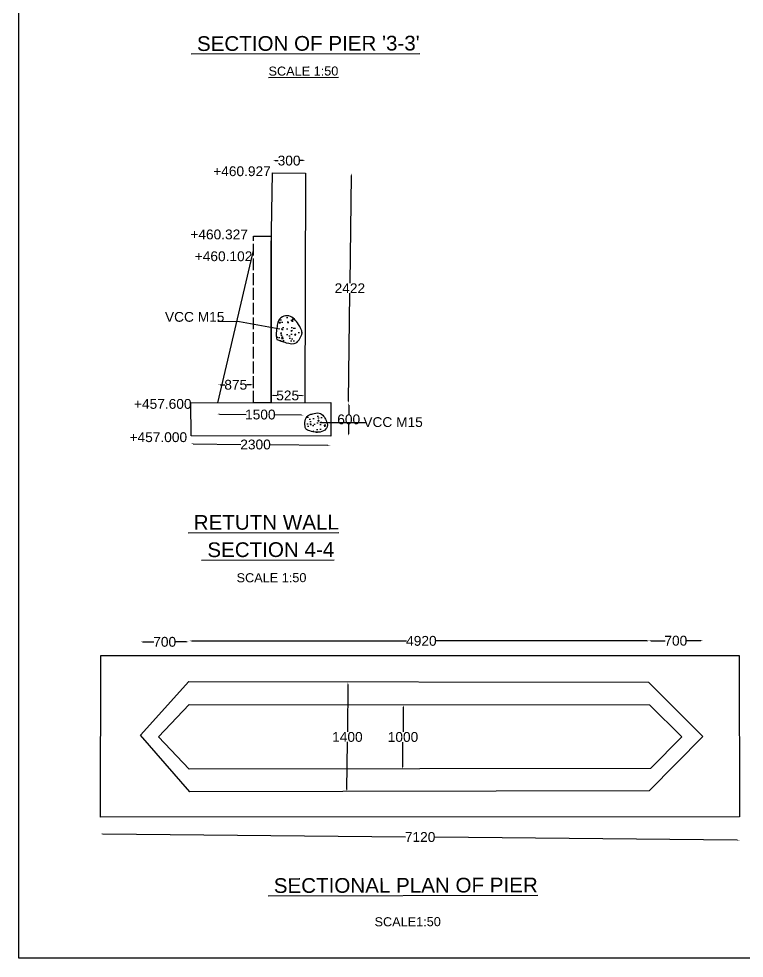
# Model space of a CAD drawing. Header units: inches. Extents: x 297824 to 324224, y -174349 to -157519.
# Drawn here: x 297824 to 305214, y -174349 to -164774 of the extents above; entities that cross this region are included whole.
import ezdxf

# ---------------------------------------------------------------- set-up
doc = ezdxf.new("R2010")
doc.units = ezdxf.units.IN
doc.header["$MEASUREMENT"] = 0
doc.linetypes.add('ACAD_ISO02W100', pattern=[15, 12, -3])
doc.layers.add('DRAWING', color=7, linetype='Continuous')
doc.layers.add('TEXT', color=7, linetype='Continuous')
doc.styles.get("Standard").update_dxf_attribs({"font": 'arial.ttf'})
doc.dimstyles.new('ST100', dxfattribs={"dimtxt": 100, "dimasz": 25, "dimexe": 0, "dimexo": 300, "dimgap": 0.09, "dimtad": 0, "dimtih": 1, "dimtoh": 1, "dimdec": 0, "dimzin": 0, "dimdsep": 46, "dimtxsty": 'Standard', "dimcen": 0, "dimse1": 1, "dimse2": 1, "dimadec": 0, "dimazin": 0, "dimtfac": 1, "dimtdec": 0, "dimtofl": 0, "dimtmove": 0, "dimatfit": 3, "dimfxl": 2000, "dimtolj": 1, "dimtzin": 0, "dimarcsym": 0})
pattern_1 = [(49.271313, (-1737151.7, 940378.86), (144.752693, -14.5214405), [15.154089, -166.694982]), (354.271313, (-1737151.7, 940378.86), (-26.100191, 152.328076), [12.123271, -133.355986]), (99.722713, (-1737139.64, 940377.65), (118.652608, 137.806542), [12.878994, -141.668936]), (45.455513, (-1737151.19, 940419.26), (215.198116, -36.183605), [22.731134, -250.042474]), (95.906913, (-1737133.26, 940416.25), (191.340705, 194.407242), [19.318491, -212.50337]), (350.455513, (-1737151.2, 940419.26), (191.340553, 194.407391), [18.184907, -200.03398]), (20.271313, (-1737131.11, 940408.9), (119.563424, -82.878236), [15.154089, -166.694982]), (325.271313, (-1737131.11, 940408.9), (51.022375, 145.882761), [12.123271, -133.355986]), (70.722713, (-1737121.15, 940402), (170.585847, 63.004391), [12.878994, -141.668936]), (36.771313, (-1737151.703, 940378.857), (3.3121783, 67.2260229), [0, -131.7395498, 0, -135.3765312, 0, -133.8611223]), (6.771313, (-1737151.7, 940378.86), (54.1635946, 79.0102272), [0, -77.1848282, 0, -128.708732, 0, -51.0187674]), (326.771313, (-1737196.76, 940379.43), (107.794557, -5.9286862), [0, -50.513631, 0, -157.602529, 0, -209.1264325]), (316.771313, (-1737216.96, 940379.69), (118.08311, 18.72644), [0, -65.6677204, 0, -104.6642435, 0, -148.5100753])]

# ---------------------------------------------------------------- blocks, each defined once
blk = doc.blocks.new('*D74')
at = {"layer": 'Defpoints', "color": 0, "ltscale": 0.4, "transparency": 16777216}
for p in [(301177.1, -171535.4), (301257.5, -171536.2), (301241.8, -172654.2)]:
    blk.add_point(p, dxfattribs=at)
at = {"layer": 'DRAWING', "color": 0, "lineweight": -2, "ltscale": 0.4, "transparency": 16777216}
for p, q in [((301176.8, -171560.4), (301172.1, -172043.3)), ((301166.4, -172628.5), (301171.1, -172145.6))]:
    blk.add_line(p, q, dxfattribs=at)
at = {"layer": 'DRAWING', "color": 0, "ltscale": 0.4, "transparency": 16777216}
for points in [[(301172.6, -171560.4), (301181, -171560.5), (301177.1, -171535.4)], [(301162.2, -172628.5), (301170.6, -172628.5), (301166.2, -172653.5)]]:
    blk.add_solid(points, dxfattribs=at)
at = {"layer": 'DRAWING', "color": 0, "ltscale": 0.4, "transparency": 16777216, "insert": (301171.6, -172094.5), "char_height": 100, "attachment_point": 5}
blk.add_mtext('\\A1;1400', dxfattribs=at)
blk = doc.blocks.new('*D75')
at = {"layer": 'Defpoints', "color": 0, "ltscale": 0.4, "transparency": 16777216}
for p in [(301724, -171766.9), (301741.2, -171767), (301728.6, -172422.5)]:
    blk.add_point(p, dxfattribs=at)
at = {"layer": 'DRAWING', "color": 0, "lineweight": -2, "ltscale": 0.4, "transparency": 16777216}
for p, q in [((301741, -171792), (301738.5, -172043.6)), ((301735.1, -172397.6), (301737.5, -172145.9))]:
    blk.add_line(p, q, dxfattribs=at)
at = {"layer": 'DRAWING', "color": 0, "ltscale": 0.4, "transparency": 16777216}
for points in [[(301736.8, -171792), (301745.1, -171792.1), (301741.2, -171767)], [(301730.9, -172397.5), (301739.2, -172397.6), (301734.8, -172422.5)]]:
    blk.add_solid(points, dxfattribs=at)
at = {"layer": 'DRAWING', "color": 0, "ltscale": 0.4, "transparency": 16777216, "insert": (301738, -172094.8), "char_height": 100, "attachment_point": 5}
blk.add_mtext('\\A1;1000', dxfattribs=at)
blk = doc.blocks.new('*D77')
at = {"layer": 'Defpoints', "color": 0, "ltscale": 0.4, "transparency": 16777216}
for p in [(298656.3, -173097.7), (305168.6, -173096.5), (305168.1, -173146.2)]:
    blk.add_point(p, dxfattribs=at)
at = {"layer": 'DRAWING', "color": 0, "lineweight": -2, "ltscale": 0.4, "transparency": 16777216}
for p, q in [((298681.4, -173083), (301763.4, -173113)), ((305143.1, -173145.9), (302061.1, -173115.9))]:
    blk.add_line(p, q, dxfattribs=at)
at = {"layer": 'DRAWING', "color": 0, "ltscale": 0.4, "transparency": 16777216}
for points in [[(298681.5, -173078.8), (298681.4, -173087.2), (298656.4, -173082.8)], [(305143.1, -173141.8), (305143, -173150.1), (305168.1, -173146.2)]]:
    blk.add_solid(points, dxfattribs=at)
at = {"layer": 'DRAWING', "color": 0, "ltscale": 0.4, "transparency": 16777216, "insert": (301912.3, -173114.5), "char_height": 100, "attachment_point": 5}
blk.add_mtext('\\A1;7120', dxfattribs=at)
blk = doc.blocks.new('*D78')
at = {"layer": 'Defpoints', "color": 0, "ltscale": 0.4, "transparency": 16777216}
for p in [(304250.6, -171115.3), (299560.8, -171762), (304250.6, -171766.5)]:
    blk.add_point(p, dxfattribs=at)
at = {"layer": 'DRAWING', "color": 0, "lineweight": -2, "ltscale": 0.4, "transparency": 16777216}
for p, q in [((299585.8, -171115.3), (301774, -171115.3)), ((304225.6, -171115.3), (302076.5, -171115.3))]:
    blk.add_line(p, q, dxfattribs=at)
at = {"layer": 'DRAWING', "color": 0, "ltscale": 0.4, "transparency": 16777216}
for points in [[(299585.8, -171111.1), (299585.8, -171119.4), (299560.8, -171115.3)], [(304225.6, -171111.1), (304225.6, -171119.4), (304250.6, -171115.3)]]:
    blk.add_solid(points, dxfattribs=at)
at = {"layer": 'DRAWING', "color": 0, "ltscale": 0.4, "transparency": 16777216, "insert": (301925.3, -171115.3), "char_height": 100, "attachment_point": 5}
blk.add_mtext('\\A1;4920', dxfattribs=at)
blk = doc.blocks.new('*D79')
at = {"layer": 'Defpoints', "color": 0, "ltscale": 0.4, "transparency": 16777216}
for p in [(299576.7, -169108.1), (300998.4, -169123.6), (300998.4, -169123.8)]:
    blk.add_point(p, dxfattribs=at)
at = {"layer": 'DRAWING', "color": 0, "lineweight": -2, "ltscale": 0.4, "transparency": 16777216}
for p, q in [((299601.8, -169105.8), (300085.6, -169112)), ((300973.4, -169123.3), (300385.8, -169115.8))]:
    blk.add_line(p, q, dxfattribs=at)
at = {"layer": 'DRAWING', "color": 0, "ltscale": 0.4, "transparency": 16777216}
for points in [[(299601.8, -169101.7), (299601.7, -169110), (299576.8, -169105.5)], [(300973.5, -169119.1), (300973.4, -169127.5), (300998.4, -169123.6)]]:
    blk.add_solid(points, dxfattribs=at)
at = {"layer": 'DRAWING', "color": 0, "ltscale": 0.4, "transparency": 16777216, "insert": (300235.7, -169113.9), "char_height": 100, "attachment_point": 5}
blk.add_mtext('\\A1;2300', dxfattribs=at)
blk = doc.blocks.new('*D80')
at = {"layer": 'Defpoints', "color": 0, "ltscale": 0.4, "transparency": 16777216}
for p in [(301158.2, -166345.2), (301120.9, -168694.4), (301181.6, -168695.2)]:
    blk.add_point(p, dxfattribs=at)
at = {"layer": 'DRAWING', "color": 0, "lineweight": -2, "ltscale": 0.4, "transparency": 16777216}
for p, q in [((301211.2, -166370.9), (301197.2, -167470.2)), ((301181.9, -168670.2), (301195.9, -167570.8))]:
    blk.add_line(p, q, dxfattribs=at)
at = {"layer": 'DRAWING', "color": 0, "ltscale": 0.4, "transparency": 16777216}
for points in [[(301207, -166370.8), (301215.3, -166370.9), (301211.5, -166345.9)], [(301177.8, -168670.1), (301186.1, -168670.2), (301181.6, -168695.2)]]:
    blk.add_solid(points, dxfattribs=at)
at = {"layer": 'DRAWING', "color": 0, "ltscale": 0.4, "transparency": 16777216, "insert": (301196.5, -167520.5), "char_height": 100, "attachment_point": 5}
blk.add_mtext('\\A1;2422', dxfattribs=at)
blk = doc.blocks.new('*D81')
at = {"layer": 'Defpoints', "color": 0, "ltscale": 0.4, "transparency": 16777216}
for p in [(299844, -168802.8), (300725.2, -168806.1), (300725.1, -168814)]:
    blk.add_point(p, dxfattribs=at)
at = {"layer": 'DRAWING', "color": 0, "lineweight": -2, "ltscale": 0.4, "transparency": 16777216}
for p, q in [((299868.9, -168803.1), (300140, -168806.5)), ((300700.1, -168813.7), (300429.1, -168810.2))]:
    blk.add_line(p, q, dxfattribs=at)
at = {"layer": 'DRAWING', "color": 0, "ltscale": 0.4, "transparency": 16777216}
for points in [[(299869, -168798.9), (299868.9, -168807.3), (299844, -168802.8)], [(300700.2, -168809.5), (300700.1, -168817.8), (300725.1, -168814)]]:
    blk.add_solid(points, dxfattribs=at)
at = {"layer": 'DRAWING', "color": 0, "ltscale": 0.4, "transparency": 16777216, "insert": (300284.5, -168808.4), "char_height": 100, "attachment_point": 5}
blk.add_mtext('\\A1;1500', dxfattribs=at)
blk = doc.blocks.new('*D82')
at = {"layer": 'Defpoints', "color": 0, "ltscale": 0.4, "transparency": 16777216}
for p in [(300389.2, -168607.1), (300737.2, -168614.6), (300737.2, -168616.2)]:
    blk.add_point(p, dxfattribs=at)
at = {"layer": 'DRAWING', "color": 0, "lineweight": -2, "ltscale": 0.4, "transparency": 16777216}
for p, q in [((300414.1, -168612.1), (300452.2, -168612.5)), ((300712.2, -168615.9), (300674.1, -168615.4))]:
    blk.add_line(p, q, dxfattribs=at)
at = {"layer": 'DRAWING', "color": 0, "ltscale": 0.4, "transparency": 16777216}
for points in [[(300414.2, -168607.9), (300414.1, -168616.2), (300389.1, -168611.7)], [(300712.2, -168611.7), (300712.1, -168620), (300737.2, -168616.2)]]:
    blk.add_solid(points, dxfattribs=at)
at = {"layer": 'DRAWING', "color": 0, "ltscale": 0.4, "transparency": 16777216, "insert": (300563.2, -168614), "char_height": 100, "attachment_point": 5}
blk.add_mtext('\\A1;525', dxfattribs=at)
blk = doc.blocks.new('*D83')
at = {"layer": 'Defpoints', "color": 0, "ltscale": 0.4, "transparency": 16777216}
for p in [(300745.5, -166219.8), (300409.8, -166345.9), (300745.5, -166347.8)]:
    blk.add_point(p, dxfattribs=at)
at = {"layer": 'DRAWING', "color": 0, "lineweight": -2, "ltscale": 0.4, "transparency": 16777216}
for p, q in [((300434.8, -166219.8), (300467.3, -166219.8)), ((300720.5, -166219.8), (300688, -166219.8))]:
    blk.add_line(p, q, dxfattribs=at)
at = {"layer": 'DRAWING', "color": 0, "ltscale": 0.4, "transparency": 16777216}
for points in [[(300434.8, -166215.6), (300434.8, -166224), (300409.8, -166219.8)], [(300720.5, -166215.6), (300720.5, -166224), (300745.5, -166219.8)]]:
    blk.add_solid(points, dxfattribs=at)
at = {"layer": 'DRAWING', "color": 0, "ltscale": 0.4, "transparency": 16777216, "insert": (300577.7, -166219.8), "char_height": 100, "attachment_point": 5}
blk.add_mtext('\\A1;300', dxfattribs=at)
blk = doc.blocks.new('*D84')
at = {"layer": 'Defpoints', "color": 0, "ltscale": 0.4, "transparency": 16777216}
for p in [(301004, -168686.7), (301003.5, -169028.6), (301185, -169028.6)]:
    blk.add_point(p, dxfattribs=at)
at = {"layer": 'DRAWING', "color": 0, "lineweight": -2, "ltscale": 0.4, "transparency": 16777216}
for p, q in [((301185, -168711.7), (301185, -168806.5)), ((301185, -169003.6), (301185, -168908.8))]:
    blk.add_line(p, q, dxfattribs=at)
at = {"layer": 'DRAWING', "color": 0, "ltscale": 0.4, "transparency": 16777216}
for points in [[(301180.8, -168711.7), (301189.1, -168711.7), (301185, -168686.7)], [(301180.8, -169003.6), (301189.1, -169003.6), (301185, -169028.6)]]:
    blk.add_solid(points, dxfattribs=at)
at = {"layer": 'DRAWING', "color": 0, "ltscale": 0.4, "transparency": 16777216, "insert": (301185, -168857.6), "char_height": 100, "attachment_point": 5}
blk.add_mtext('\\A1;600', dxfattribs=at)
blk = doc.blocks.new('*D85')
at = {"layer": 'Defpoints', "color": 0, "ltscale": 0.4, "transparency": 16777216}
for p in [(300215.8, -168504.9), (299852.6, -168689), (300215.8, -168687.9)]:
    blk.add_point(p, dxfattribs=at)
at = {"layer": 'DRAWING', "color": 0, "lineweight": -2, "ltscale": 0.4, "transparency": 16777216}
for p, q in [((299877.6, -168504.9), (299923.2, -168504.9)), ((300190.8, -168504.9), (300145.2, -168504.9))]:
    blk.add_line(p, q, dxfattribs=at)
at = {"layer": 'DRAWING', "color": 0, "ltscale": 0.4, "transparency": 16777216}
for points in [[(299877.6, -168500.8), (299877.6, -168509.1), (299852.6, -168504.9)], [(300190.8, -168500.8), (300190.8, -168509.1), (300215.8, -168504.9)]]:
    blk.add_solid(points, dxfattribs=at)
at = {"layer": 'DRAWING', "color": 0, "ltscale": 0.4, "transparency": 16777216, "insert": (300034.2, -168504.9), "char_height": 100, "attachment_point": 5}
blk.add_mtext('\\A1;875', dxfattribs=at)
blk = doc.blocks.new('*D108')
at = {"layer": 'Defpoints', "color": 0, "ltscale": 0.4, "transparency": 16777216}
for p in [(304796.5, -171113.7), (304237.8, -171535.1), (304796.5, -172085.9)]:
    blk.add_point(p, dxfattribs=at)
at = {"layer": 'DRAWING', "color": 0, "lineweight": -2, "ltscale": 0.4, "transparency": 16777216}
for p, q in [((304262.8, -171113.7), (304407.2, -171113.7)), ((304771.5, -171113.7), (304627.1, -171113.7))]:
    blk.add_line(p, q, dxfattribs=at)
at = {"layer": 'DRAWING', "color": 0, "ltscale": 0.4, "transparency": 16777216}
for points in [[(304262.8, -171109.6), (304262.8, -171117.9), (304237.8, -171113.7)], [(304771.5, -171109.6), (304771.5, -171117.9), (304796.5, -171113.7)]]:
    blk.add_solid(points, dxfattribs=at)
at = {"layer": 'DRAWING', "color": 0, "ltscale": 0.4, "transparency": 16777216, "insert": (304517.1, -171113.7), "char_height": 100, "attachment_point": 5}
blk.add_mtext('\\A1;700', dxfattribs=at)
blk = doc.blocks.new('*D109')
at = {"layer": 'Defpoints', "color": 0, "ltscale": 0.4, "transparency": 16777216}
for p in [(299064.2, -171125.3), (299556.5, -171530.3), (299064.2, -172074.9)]:
    blk.add_point(p, dxfattribs=at)
at = {"layer": 'DRAWING', "color": 0, "lineweight": -2, "ltscale": 0.4, "transparency": 16777216}
for p, q in [((299089.2, -171125.3), (299200.3, -171125.3)), ((299531.5, -171125.3), (299420.3, -171125.3))]:
    blk.add_line(p, q, dxfattribs=at)
at = {"layer": 'DRAWING', "color": 0, "ltscale": 0.4, "transparency": 16777216}
for points in [[(299089.2, -171121.1), (299089.2, -171129.4), (299064.2, -171125.3)], [(299531.5, -171121.1), (299531.5, -171129.4), (299556.5, -171125.3)]]:
    blk.add_solid(points, dxfattribs=at)
at = {"layer": 'DRAWING', "color": 0, "ltscale": 0.4, "transparency": 16777216, "insert": (299310.3, -171125.3), "char_height": 100, "attachment_point": 5}
blk.add_mtext('\\A1;700', dxfattribs=at)

msp = doc.modelspace()

# ---------------------------------------------------------------- hatches: boundary and pattern name
at = {"layer": 'DRAWING', "ltscale": 0.4}
h = msp.add_hatch(dxfattribs=at)
h.set_pattern_fill('AR-CONC', color=256, scale=20.205452, angle=-0.72869, style=0)
h.set_pattern_definition(pattern_1)
edge = h.paths.add_edge_path()
edge.add_spline(control_points=[(300453.7, -168043), (300449.6, -168025.9), (300440.2, -167987.3), (300455.2, -167929.7), (300459.2, -167864.1), (300502, -167805.2), (300577.1, -167794.1), (300636.3, -167833.2), (300675.5, -167896.1), (300725, -167966.5), (300687.5, -168031.8), (300646.7, -168098.4), (300561.5, -168080.2), (300498.8, -168060.5), (300467.2, -168047.6), (300452.2, -168041.5)], knot_values=[0, 0, 0, 0, 7.731344, 17.48069, 25.893254, 36.915896, 46.740975, 56.555523, 66.425273, 80.77428, 89.464435, 97.9996, 113.229369, 121.185465, 128.341578, 128.341578, 128.341578, 128.341578], degree=3, periodic=0)
h = msp.add_hatch(dxfattribs=at)
h.set_pattern_fill('AR-CONC', color=256, scale=20.205452, angle=-0.72869, style=0)
h.set_pattern_definition(pattern_1)
edge = h.paths.add_edge_path()
edge.add_spline(control_points=[(300741.6, -168928), (300738.8, -168902.2), (300733.6, -168856.5), (300776.3, -168810.1), (300827.5, -168798.8), (300881.9, -168782.1), (300931.5, -168821.8), (300956.5, -168870.3), (300979.6, -168930.2), (300928.1, -168984.2), (300857.6, -168993), (300799.1, -168979.4), (300742.9, -168962), (300742, -168934.5), (300741.7, -168923.9)], knot_values=[0, 0, 0, 0, 11.078509, 19.647018, 24.83882, 34.563517, 42.985666, 50.160456, 59.611749, 68.357186, 78.864371, 89.695518, 96.672181, 101.055113, 101.055113, 101.055113, 101.055113], degree=3, periodic=0)

# ---------------------------------------------------------------- linework, layer by layer
at = {"layer": 'DRAWING'}
for p, q in [((300395.5, -167136.9), (300409.8, -166345.9)), ((300409.8, -166345.9), (300745.5, -166347.8)), ((300745.5, -166347.8), (300738.5, -168687.2)), ((300745.5, -166347.8), (300745.5, -166347.8)), ((299852.6, -168689), (300215.8, -167136.9))]:
    msp.add_line(p, q, dxfattribs=at)
at = {"layer": 'DRAWING', "linetype": 'ACAD_ISO02W100', "ltscale": 10}
msp.add_line((300215.8, -168687.9), (300215.8, -166990.1), dxfattribs=at)
at = {"layer": 'DRAWING', "ltscale": 0.4}
for p, q in [((300215.8, -166990.1), (300394.1, -166990.1)), ((300394.1, -166990.1), (300394.1, -168687.9)), ((300394.1, -168687.9), (300215.8, -168687.9))]:
    msp.add_line(p, q, dxfattribs=at)
msp.add_lwpolyline([(297824.2, -157519.2), (324223.9, -157519.2), (324223.9, -174349.4), (297824.2, -174349.4)], close=True, dxfattribs=at)
msp.add_lwpolyline([(300394.1, -168687.9), (300395.5, -167136.9)], dxfattribs=at)
at = {"layer": 'DRAWING'}
for points in [[(299578, -168689.5), (301004, -168686.7), (301002.6, -169028.6), (299578.9, -169026.4), (299578, -168689.5)], [(298660.8, -171264.7), (305163.2, -171265.6), (305164.6, -172907.3), (298655.7, -172910.5), (298660.8, -171264.7)], [(299064.2, -172074.9), (299556.5, -171530.3), (304237.8, -171535.1), (304792.3, -172090.2), (304246.4, -172643.9), (299566.1, -172652.2), (299064.2, -172074.9)], [(299245.7, -172094.2), (299560.8, -171762), (304250.6, -171766.5), (304578, -172094.3), (304258.8, -172417.3), (299558.6, -172422.4), (299245.7, -172094.2)]]:
    msp.add_lwpolyline(points, dxfattribs=at)
at = {"layer": 'DRAWING', "ltscale": 0.4}
for points in [[(300452.2, -168041.5), (300497.1, -168059.1), (300548.1, -168075.3), (300650.7, -168076.6), (300687, -168032), (300709.5, -167978), (300671.8, -167889), (300632, -167835.7), (300574.9, -167802.4), (300509.5, -167812.4), (300463.7, -167870.8), (300453.7, -167926.6), (300445.1, -167991.7), (300453.7, -168043)], [(300741.6, -168928), (300745.4, -168853.5), (300784.6, -168811.2), (300817.9, -168800.6), (300883, -168793.1), (300929.6, -168825.5), (300953.9, -168867.2), (300967, -168929.5), (300929.1, -168974.6), (300859.8, -168988.9), (300788, -168975.6), (300746.9, -168952.9), (300741.7, -168923.9)]]:
    msp.add_spline(points, degree=3, dxfattribs=at)

# ---------------------------------------------------------------- texts
at = {"layer": 'DRAWING', "color": 7}
for s, p in [(' +460.927', (299765.7, -166377.7)), (' +460.327', (299532.9, -167022.4)), (' +460.102', (299577.8, -167244.6)), (' VCC M15', (299274.4, -167862.5)), (' +457.600', (298958.7, -168749.6)), (' VCC M15', (301295.2, -168934.9)), (' +457.000', (298913.4, -169088.7))]:
    msp.add_text(s, height=100, rotation=0.01749, dxfattribs=at).set_placement(p)
at = {"layer": 'TEXT'}
for s, height, p in [("%%U SECTION OF PIER '3-3'", 150, (299581, -165102.4)), ('%%USCALE 1:50', 92.525, (300368, -165353.9)), ('%%U RETUTN WALL', 150, (299548.3, -169983.2)), ('%%U SECTION 4-4', 150, (299686.9, -170261.6)), (' SCALE 1:50', 92.525, (300007.2, -170518.2)), ('%%U SECTIONAL PLAN OF PIER', 150, (300363.5, -173684.3)), (' SCALE1:50', 92.53, (301412.3, -174024.7))]:
    msp.add_text(s, height=height, rotation=0.1412, dxfattribs=at).set_placement(p)

# ---------------------------------------------------------------- dimensions: what is measured, and where the dimension line sits
at = {"layer": 'DRAWING', "ltscale": 0.4}
for base, p1, p2, text, picture, middle in [((300745.5, -166219.8), (300409.8, -166345.9), (300745.5, -166347.8), '300', '*D83', (300577.7, -166219.8)), ((300215.8, -168504.9), (299852.6, -168689), (300215.8, -168687.9), '875', '*D85', (300034.2, -168504.9)), ((299064.2, -171125.3), (299556.5, -171530.3), (299064.2, -172074.9), '700', '*D109', (299310.3, -171125.3)), ((304796.5, -171113.7), (304237.8, -171535.1), (304796.5, -172085.9), '700', '*D108', (304517.1, -171113.7))]:
    dim = msp.add_linear_dim(base=base, p1=p1, p2=p2, text=text, dimstyle='ST100', dxfattribs=at)
    dim.commit()
    dim.dimension.update_dxf_attribs({"geometry": picture, "text_midpoint": middle})
for base, p1, p2, angle, text, picture, middle in [((301181.6, -168695.2), (301158.2, -166345.2), (301120.9, -168694.4), 89.27131, '2422', '*D80', (301196.5, -167520.5)), ((300737.2, -168616.2), (300389.2, -168607.1), (300737.2, -168614.6), 359.27131, '525', '*D82', (300563.2, -168614)), ((301185, -169028.6), (301004, -168686.7), (301003.5, -169028.6), 90, '600', '*D84', (301185, -168857.6)), ((300725.1, -168814), (299844, -168802.8), (300725.2, -168806.1), 359.27131, '1500', '*D81', (300284.5, -168808.4)), ((301177.1, -171535.4), (301241.8, -172654.2), (301257.5, -171536.2), 89.44194, '1400', '*D74', (301171.6, -172094.5)), ((301741.2, -171767), (301728.6, -172422.5), (301724, -171766.9), 89.44194, '1000', '*D75', (301738, -172094.8)), ((305168.1, -173146.2), (298656.3, -173097.7), (305168.6, -173096.5), 359.44194, '7120', '*D77', (301912.3, -173114.5))]:
    dim = msp.add_linear_dim(base=base, p1=p1, p2=p2, angle=angle, text=text, dimstyle='ST100', dxfattribs=at)
    dim.commit()
    dim.dimension.update_dxf_attribs({"geometry": picture, "text_midpoint": middle})
dim = msp.add_linear_dim(base=(300998.4, -169123.6), p1=(299576.7, -169108.1), p2=(300998.4, -169123.8), angle=359.27131, text='2300', dimstyle='ST100', dxfattribs=at)
dim.commit()
dim.dimension.update_dxf_attribs({"geometry": '*D79', "text_midpoint": (300235.7, -169113.9), "dimtype": 160})
dim = msp.add_linear_dim(base=(304250.6, -171115.3), p1=(299560.8, -171762), p2=(304250.6, -171766.5), text='4920', dimstyle='ST100', dxfattribs=at)
dim.commit()
dim.dimension.update_dxf_attribs({"geometry": '*D78', "text_midpoint": (301925.3, -171115.3), "dimtype": 160})

# ---------------------------------------------------------------- leaders
for points in [[(300484, -167937.7), (300071.4, -167864.1), (299851.5, -167858.4)], [(300890.5, -168889.2), (301363.2, -168888.8)]]:
    msp.add_leader(points, dimstyle='ST100', override={"dimgap": 0.09, "dimtad": 0}, dxfattribs=at)

doc.saveas('drawing.dxf')
